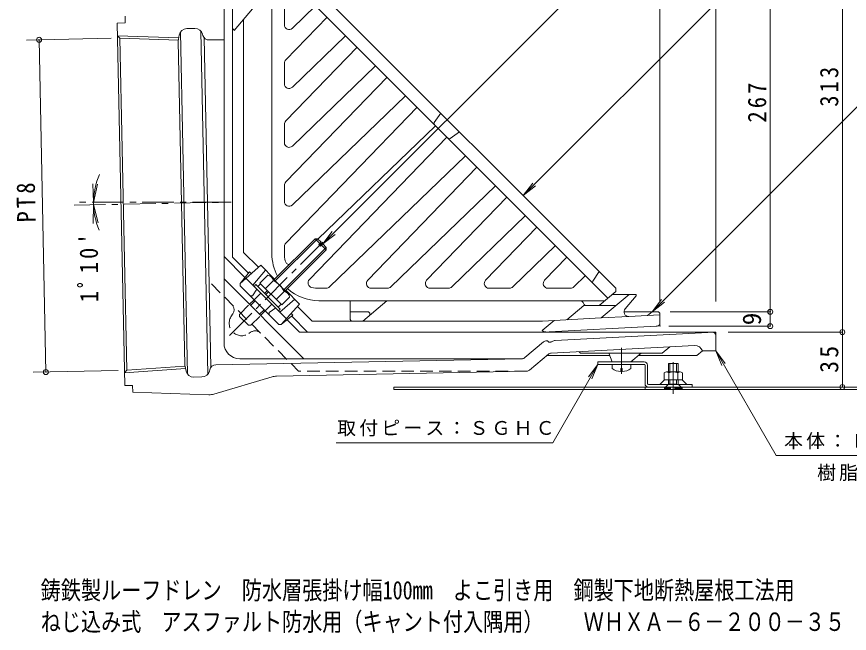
# Model space of a CAD drawing. Units: millimetres at full size, sheet at 1:4. Extents: x -535 to 525, y -549 to 542.
# Drawn here: x -361 to 169, y -549 to -157 of the extents above; entities that cross this region are included whole.
import ezdxf
from ezdxf.enums import TextEntityAlignment as Align

# ---------------------------------------------------------------- set-up
doc = ezdxf.new("R2010")
doc.units = ezdxf.units.MM
doc.header["$LTSCALE"] = 4
doc.header["$PDMODE"] = 32
doc.header["$PDSIZE"] = 3.2
for name, pattern in [('CHAIN1', [8, 5, -1, 1, -1]), ('DASHED1', [1.8, 1.2, -0.6]), ('DASHED2', [3, 2, -1]), ('DOUBLE_CHAIN2', [12.8, 9, -1, 0.6, -0.6, 0.6, -1])]:
    doc.linetypes.add(name, pattern=pattern)
for name, color, linetype, lineweight in [('0-0_通り芯', 4, 'Continuous', 9), ('0-1_躯体', 6, 'Continuous', 9), ('0-2_仕上', 3, 'Continuous', 9), ('0-4_その他', 7, 'Continuous', 9), ('0-5_寸法', 7, 'Continuous', 9), ('0-8', 2, 'Continuous', 9), ('0-A', 2, 'Continuous', 9), ('0-F', 7, 'CHAIN1', 9)]:
    doc.layers.add(name, color=color, linetype=linetype, lineweight=lineweight)
doc.layers.add('F-4_F-4ﾚｲﾔ', color=2, linetype='Continuous')
doc.styles.add('ＭＳ ゴシック', font='')
doc.styles.get('ＭＳ ゴシック').set_extended_font_data('MS Gothic')

msp = doc.modelspace()

# ---------------------------------------------------------------- linework, layer by layer
at = {"layer": '0-0_通り芯'}
for p, q in [((-229.106, -364.557), (-229.106, -151.626)), ((-292.112, -156.345), (-292.024, -160.677)), ((-297.023, -160.779), (-292.024, -160.677)), ((-297.023, -160.779), (-292.319, -391.731)), ((-247.652, -164.274), (-252.753, -164.378)), ((-296.856, -168.962), (-257.892, -170.18)), ((-296.856, -168.962), (-295.325, -170.488)), ((-257.563, -168.447), (-258.286, -172.26)), ((-256.766, -166.538), (-252.33, -384.338)), ((-243.775, -165.995), (-239.327, -384.351)), ((-242.746, -167.887), (-242.511, -168.701)), ((-295.325, -170.488), (-258.17, -171.649)), ((-241.688, -170.214), (-237.415, -380.05)), ((-238.587, -171.591), (-229.106, -171.398)), ((-229.106, -309.525), (-215.743, -322.888)), ((-229.106, -323.667), (-178.216, -374.557)), ((-188.851, -349.779), (-181.023, -357.608)), ((-181.023, -357.608), (82.894, -357.608)), ((-18.353, -362.914), (82.894, -357.608)), ((-37.611, -373.877), (-25.727, -363.905)), ((-21.549, -364.083), (-21.929, -364.103)), ((-19.094, -363.099), (-20.809, -363.898)), ((-20.864, -371.056), (70.415, -366.273)), ((-3.106, -370.124), (-2.106, -371.108)), ((49.894, -371.108), (54.675, -367.096)), ((75.394, -369.608), (71.819, -372.608)), ((75.394, -369.608), (83.894, -369.608)), ((-39.479, -374.579), (-234.371, -378.548)), ((-39.176, -374.557), (-219.106, -374.557)), ((-22.635, -371.754), (-34.629, -381.818)), ((-23.652, -372.608), (16.44, -372.608)), ((49.894, -371.108), (-2.106, -371.108)), ((15.894, -371.108), (17.894, -376.608)), ((36.449, -371.108), (29.894, -376.608)), ((34.661, -372.608), (71.819, -372.608)), ((-291.018, -381.961), (-253.941, -379.288)), ((-238.377, -382.419), (-238.175, -381.596)), ((17.894, -376.608), (29.894, -376.608)), ((-243.131, -386.228), (-248.232, -386.332)), ((-198.394, -386.171), (-235.561, -397.151)), ((-195.764, -385.763), (-36.496, -382.52)), ((-292.319, -391.731), (-287.32, -391.629)), ((-287.32, -391.629), (-287.231, -395.99)), ((-238.717, -397.556), (-287.231, -395.99))]:
    msp.add_line(p, q, dxfattribs=at)
at = {"layer": '0-0_通り芯', "linetype": 'CHAIN1'}
for p, q in [((-324.583, -276.864), (-224.543, -274.827)), ((-225.596, -359.733), (-165.135, -299.273)), ((23.894, -384.208), (23.894, -367.605))]:
    msp.add_line(p, q, dxfattribs=at)
at = {"layer": '0-0_通り芯', "linetype": 'DASHED2'}
for p, q in [((-237.106, -326.98), (-181.589, -382.498)), ((-223.624, -346.306), (-224.356, -347.352)), ((-212.169, -357.761), (-213.214, -358.494)), ((-36.194, -382.498), (-181.589, -382.498))]:
    msp.add_line(p, q, dxfattribs=at)
at = {"layer": '0-0_通り芯'}
for points in [[(-292.486, -383.548), (-291.018, -381.961), (-295.325, -170.487)], [(-253.204, -382.463), (-254.081, -378.681), (-258.286, -172.26)], [(82.894, -357.608), (83.894, -357.608), (83.894, -369.608)], [(-292.486, -383.548), (-292.403, -383.542), (-253.603, -380.744)]]:
    msp.add_lwpolyline(points, dxfattribs=at)
for centre, radius, start, end in [((-247.55, -169.273), 5, 16.09823, 91.16681), ((-252.651, -169.377), 5, 91.16681, 169.27815), ((-238.668, -167.592), 4, 196.09823, 271.16681), ((81.894, -359.663), 2, 0, 93), ((-219.106, -364.557), 10, 180, 270), ((-23.799, -366.203), 3, 90.0334, 130), ((-23.659, -364.193), 1, 33, 98.13945), ((-21.981, -363.104), 1, 213, 273), ((-21.654, -362.086), 2, 273, 295), ((-18.249, -364.911), 2, 93, 115), ((70.677, -371.266), 5, 19.36725, 93), ((-39.54, -371.579), 3, 271.16681, 310), ((-20.707, -374.052), 3, 93, 130), ((-234.29, -382.547), 4, 91.16681, 166.23539), ((-248.334, -381.333), 5, 193.05547, 271.16681), ((-243.233, -381.229), 5, 271.16681, 346.23539), ((-195.56, -395.761), 10, 91.16681, 106.45843), ((-36.558, -379.52), 3, 271.16681, 310), ((-238.394, -387.561), 10, 268.15142, 286.45843)]:
    msp.add_arc(centre, radius, start, end, dxfattribs=at)
at = {"layer": '0-0_通り芯', "linetype": 'DASHED2'}
for centre, radius, start, end in [((-227.72, -343.438), 5, 324.9998, 45), ((-217.803, -351.94), 8, 145.00031, 304.99994), ((-209.301, -361.857), 5, 45, 124.99977)]:
    msp.add_arc(centre, radius, start, end, dxfattribs=at)
at = {"layer": '0-1_躯体'}
for p, q in [((-223.644, -79.961), (-223.644, -309.878)), ((-216.643, -306.979), (-216.643, -158.424)), ((-222.942, -165.219), (-222.643, -165.574)), ((-216.643, -306.979), (-207.248, -316.374)), ((-223.644, -309.878), (-213.457, -320.065)), ((-205.753, -315.041), (-218.847, -326.721)), ((-205.753, -315.041), (-196.864, -323.93)), ((-212.824, -319.284), (-218.845, -326.719)), ((-212.824, -319.284), (-211.733, -320.375)), ((-202.696, -318.097), (-210.841, -327.656)), ((-218.847, -326.721), (-218.847, -328.135)), ((-218.847, -328.135), (-194.099, -352.884)), ((-215.084, -323.414), (-189.377, -349.12)), ((-189.793, -331.001), (-181.004, -339.79)), ((28.857, -333.703), (11.045, -348.649)), ((17.942, -333.703), (32.784, -333.703)), ((-184.061, -336.733), (-193.62, -344.878)), ((-148.822, -349.108), (-148.822, -337.677)), ((-125.412, -337.677), (-140.822, -350.608)), ((26.223, -342.801), (33.172, -334.519)), ((-181.004, -339.79), (-192.684, -352.884)), ((-182.338, -341.285), (-173.014, -350.608)), ((-0.142, -340.703), (-10.988, -349.804)), ((20.514, -340.703), (-0.142, -340.703)), ((-185.247, -346.86), (-192.682, -352.882)), ((-185.247, -346.86), (-186.338, -345.769)), ((-186.028, -347.493), (-175.914, -357.608)), ((-137.713, -344.677), (-148.822, -344.677)), ((-136.213, -346.74), (-136.213, -346.177)), ((11.045, -348.649), (-26.328, -350.608)), ((28.678, -347.725), (11.045, -348.649)), ((46.856, -344.703), (25.521, -344.703)), ((48.356, -346.694), (28.678, -347.725)), ((43.356, -344.703), (40.492, -347.107)), ((48.356, -346.196), (48.356, -352.702)), ((-192.684, -352.884), (-194.099, -352.884)), ((-173.014, -350.608), (-26.328, -350.608)), ((-26.644, -356.633), (-19.006, -350.224)), ((46.103, -353.821), (-26.145, -357.608)), ((47.852, -353.125), (48.356, -352.702)), ((-175.914, -357.608), (-26.145, -357.608)), ((-26.426, -356.816), (-26.644, -356.633))]:
    msp.add_line(p, q, dxfattribs=at)
at = {"layer": '0-1_躯体', "linetype": 'DOUBLE_CHAIN2'}
msp.add_line((46.081, -353.823), (48.953, -353.672), dxfattribs=at)
at = {"layer": '0-1_躯体'}
msp.add_lwpolyline([(-201.644, -124.02), (-201.644, -140.548), (-222.643, -165.574)], dxfattribs=at)
at = {"layer": '0-1_躯体', "linetype": 'DASHED2'}
for points in [[(-208.241, -330.256), (-211.069, -334.499), (-212.483, -334.499)], [(-196.22, -342.277), (-200.462, -345.106), (-200.463, -346.52)]]:
    msp.add_lwpolyline(points, dxfattribs=at)
at = {"layer": '0-1_躯体'}
for centre, radius, start, end in [((-220.643, -163.291), 3, 180, 220.00003), ((32.784, -334.203), 0.5, 319.99725, 90), ((19.786, -338.703), 2, 270, 309.99994), ((28.521, -344.729), 3, 139.99994, 273), ((-147.322, -349.108), 1.5, 180, 270), ((-137.713, -346.177), 1.5, 0, 90), ((46.856, -346.203), 1.5, 0, 90), ((45.924, -350.827), 3, 272.99916, 310.00003), ((-24.497, -354.517), 3, 229.99997, 273.00018)]:
    msp.add_arc(centre, radius, start, end, dxfattribs=at)
at = {"layer": '0-2_仕上'}
for p, q in [((-190.644, -118.677), (20.356, -329.677)), ((-198.644, -125.828), (-198.644, -307.677)), ((15.292, -335.927), (-196.893, -123.742)), ((-190.644, -147.523), (-190.644, -161.925)), ((-170.802, -149.832), (-185.56, -164.083)), ((-163.534, -157.101), (-189.802, -184.302)), ((-151.71, -168.924), (-185.56, -201.612)), ((-144.442, -176.193), (-189.802, -223.164)), ((-190.644, -186.386), (-190.644, -199.454)), ((-132.618, -188.016), (-185.56, -239.141)), ((-125.35, -195.285), (-189.802, -262.026)), ((-113.526, -207.108), (-185.56, -276.67)), ((-106.258, -214.376), (-189.802, -300.888)), ((-95.282, -224.2), (-91.154, -218.167)), ((-190.644, -225.248), (-190.644, -236.983)), ((-94.435, -226.2), (-169.418, -298.368)), ((-85.166, -234.315), (-79.133, -230.188)), ((-174.762, -324.176), (-87.166, -233.468)), ((-161.855, -328.835), (-75.343, -245.292)), ((-137.636, -324.593), (-68.074, -252.56)), ((-190.644, -264.11), (-190.644, -274.512)), ((-122.992, -328.835), (-56.251, -264.384)), ((-48.982, -271.652), (-100.107, -324.593)), ((-37.159, -283.476), (-84.13, -328.835)), ((-29.89, -290.744), (-62.578, -324.593)), ((-190.644, -302.972), (-190.644, -307.677)), ((-18.067, -302.568), (-45.268, -328.835)), ((-10.798, -309.836), (-25.05, -324.593)), ((1.025, -321.66), (-6.406, -328.835)), ((5.622, -325.103), (9.75, -319.071)), ((-163.939, -329.677), (-168.644, -329.677)), ((-125.076, -329.677), (-135.478, -329.677)), ((-86.214, -329.677), (-97.949, -329.677)), ((-47.352, -329.677), (-60.42, -329.677)), ((-8.49, -329.677), (-22.891, -329.677)), ((20.356, -331.677), (20.356, -329.677)), ((13.206, -337.677), (-168.644, -337.677))]:
    msp.add_line(p, q, dxfattribs=at)
msp.add_lwpolyline([(20.356, -331.677), (9.631, -340.677), (1.437, -340.677)], dxfattribs=at)
for centre, radius, start, end in [((-187.644, -161.925), 3, 180, 314.00029), ((-187.644, -186.386), 3, 135.99971, 180), ((-187.644, -199.454), 3, 180, 314.00029), ((-187.644, -225.248), 3, 135.99971, 180), ((-94.456, -224.764), 1, 145.62021, 225), ((-187.644, -236.983), 3, 180, 314.00029), ((-85.73, -233.49), 1, 225, 304.38058), ((-187.644, -264.11), 3, 135.99971, 180), ((-187.644, -274.512), 3, 180, 314.00029), ((-187.644, -302.972), 3, 135.99971, 180), ((-168.644, -307.677), 30, 180, 208.61565), ((-168.644, -307.677), 22, 180, 192.02945), ((-187.226, -311.637), 3, 192.02972, 263.74804), ((-172.604, -326.26), 3, 135.99997, 257.97021), ((-135.478, -326.677), 3, 135.99971, 270), ((-97.949, -326.677), 3, 135.99971, 270), ((-60.42, -326.677), 3, 135.99971, 270), ((-22.891, -326.677), 3, 135.99971, 270), ((6.448, -325.668), 1, 145.61942, 224.99799), ((-168.644, -307.677), 30, 227.93809, 270), ((-168.644, -307.677), 22, 257.97021, 270), ((-163.939, -326.677), 3, 270, 314.00029), ((-125.076, -326.677), 3, 270, 314.00029), ((-86.214, -326.677), 3, 270, 314.00029), ((-47.352, -326.677), 3, 270, 314.00029), ((-8.49, -326.677), 3, 270, 314.00029), ((-2.806, -340.677), 3, 19.47055, 90), ((1.437, -339.177), 1.5, 199.47055, 270), ((9.085, -339.177), 1.5, 270, 310.00003)]:
    msp.add_arc(centre, radius, start, end, dxfattribs=at)
at = {"layer": '0-4_その他'}
for p, q in [((83.894, 163.131), (83.894, -338.203)), ((48.356, 136.774), (48.356, -338.694)), ((164.481, -357.608), (164.481, -44.608)), ((118.595, -344.703), (118.595, -77.677)), ((-354.8, -171.622), (-300.825, -170.522)), ((-346.802, -171.459), (-342.492, -383.087)), ((-312.136, -275.197), (-312.66, -263.208)), ((-312.136, -275.197), (-309.539, -263.481)), ((-312.119, -276.453), (-312.398, -288.45)), ((-312.119, -276.453), (-309.284, -288.114)), ((118.798, -344.703), (54.856, -344.703)), ((118.595, -353.823), (118.595, -344.703)), ((118.798, -353.823), (54.081, -353.823)), ((164.866, -357.608), (91.894, -357.608)), ((164.481, -392.608), (164.481, -357.608)), ((-350.49, -383.25), (-296.515, -382.15))]:
    msp.add_line(p, q, dxfattribs=at)
msp.add_arc((-267.053, -275.19), 45.084, 156.63402, 202.7846, dxfattribs=at)
for p in [(-346.802, -171.459), (118.595, -344.703), (118.595, -353.823), (164.481, -357.608), (-342.492, -383.087), (164.481, -392.608)]:
    msp.add_point(p, dxfattribs=at)
at = {"layer": '0-5_寸法'}
for p, q in [((-166.294, -301.493), (255.357, 120.159)), ((-38.701, -270.62), (255.357, 23.439)), ((43.356, -344.703), (255.357, -132.702)), ((-38.701, -270.62), (-32.614, -262.686)), ((-38.701, -270.62), (-30.768, -264.532)), ((-166.294, -301.493), (-160.207, -293.559)), ((-166.294, -301.493), (-158.361, -295.405)), ((43.356, -344.703), (49.444, -336.77)), ((43.356, -344.703), (51.29, -338.616)), ((83.894, -369.608), (122.416, -436.33)), ((83.894, -369.608), (89.982, -377.541)), ((83.894, -369.608), (87.721, -378.847)), ((8.894, -378.208), (-19.889, -428.061)), ((8.894, -378.208), (2.806, -386.142)), ((8.894, -378.208), (5.067, -387.447)), ((-157.731, -428.061), (-19.889, -428.061)), ((122.416, -436.33), (242.437, -436.33))]:
    msp.add_line(p, q, dxfattribs=at)
at = {"layer": '0-8'}
for p, q in [((38.394, -376.608), (8.894, -376.608)), ((8.894, -378.208), (8.894, -376.608)), ((38.394, -378.208), (8.894, -378.208)), ((38.894, -378.708), (38.894, -390.508)), ((40.494, -390.508), (40.494, -378.708)), ((40.994, -391.007), (65.557, -391.007)), ((51.231, -388.008), (48.231, -391.008)), ((51.581, -388.008), (62.206, -388.008)), ((62.557, -388.008), (65.557, -391.008)), ((65.557, -391.008), (68.894, -391.008)), ((68.894, -391.008), (68.894, -392.608)), ((-121.106, -392.608), (238.894, -392.608)), ((-121.106, -392.608), (-121.106, -394.208)), ((238.894, -394.208), (-121.106, -394.208)), ((38.894, -392.608), (38.894, -394.208)), ((63.394, -394.208), (214.894, -394.208))]:
    msp.add_line(p, q, dxfattribs=at)
at = {"layer": '0-8', "linetype": 'CHAIN1'}
msp.add_line((56.894, -376.879), (56.894, -397.007), dxfattribs=at)
at = {"layer": '0-8'}
for centre, radius, start, end in [((38.394, -378.708), 2.1, 0, 90), ((38.394, -378.708), 0.5, 0, 90), ((40.994, -390.508), 2.1, 180, 270), ((40.994, -390.508), 0.5, 180, 270)]:
    msp.add_arc(centre, radius, start, end, dxfattribs=at)
at = {"layer": '0-A'}
for p, q in [((-196.452, -324.933), (-169.653, -298.134)), ((-168.062, -301.139), (-171.067, -298.134)), ((-167.355, -300.432), (-169.653, -298.134)), ((-168.769, -301.846), (-167.355, -300.432)), ((-167.708, -302.907), (-168.769, -301.846)), ((-167.708, -302.907), (-166.294, -301.493)), ((-163.996, -303.791), (-166.294, -301.493)), ((-190.795, -330.59), (-163.996, -303.791)), ((-190.088, -331.297), (-163.996, -305.205)), ((-163.996, -305.205), (-167.001, -302.2)), ((-163.996, -303.791), (-163.996, -305.205)), ((-201.187, -321.464), (-206.21, -326.489)), ((-198.819, -322.567), (-188.429, -332.956)), ((-209.958, -328.539), (-208.827, -327.408)), ((-193.27, -342.964), (-208.827, -327.408)), ((-207.554, -328.681), (-205.786, -326.913)), ((-192.351, -340.348), (-206.21, -326.489)), ((-197.716, -324.935), (-202.74, -329.959)), ((-203.223, -333.012), (-201.455, -331.244)), ((-202.516, -333.719), (-200.748, -331.951)), ((-190.797, -331.853), (-195.821, -336.878)), ((-212.853, -339.919), (-209.958, -337.024)), ((-212.146, -340.627), (-209.251, -337.731)), ((-187.327, -335.324), (-192.351, -340.348)), ((-206.489, -346.284), (-203.594, -343.388)), ((-205.782, -346.991), (-202.887, -344.096)), ((-194.543, -341.691), (-192.775, -339.923)), ((-194.402, -344.096), (-193.27, -342.964)), ((17.894, -380.808), (17.894, -378.208)), ((23.415, -380.808), (24.373, -380.808)), ((23.415, -382.797), (23.415, -380.808)), ((24.373, -382.797), (24.373, -380.808)), ((29.894, -380.808), (29.894, -378.208)), ((59.894, -377.689), (53.894, -377.689)), ((53.894, -383.008), (53.894, -377.689)), ((54.764, -383.008), (54.764, -377.689)), ((59.024, -383.008), (59.024, -377.689)), ((59.894, -383.008), (59.894, -377.689)), ((51.144, -383.498), (51.144, -388.008)), ((52.587, -383.008), (61.201, -383.008)), ((54.031, -383.498), (54.031, -388.008)), ((59.757, -383.498), (59.757, -388.008)), ((62.644, -383.498), (62.644, -388.008)), ((51.144, -388.008), (51.581, -388.008)), ((62.644, -388.008), (62.206, -388.008))]:
    msp.add_line(p, q, dxfattribs=at)
at = {"layer": '0-A', "linetype": 'DASHED2'}
for p, q in [((-209.958, -337.024), (-205.716, -332.782)), ((-219.124, -346.191), (-212.854, -339.919)), ((-202.887, -344.096), (-198.644, -339.853)), ((-212.053, -353.262), (-205.782, -346.991))]:
    msp.add_line(p, q, dxfattribs=at)
at = {"layer": '0-A', "linetype": 'DASHED1'}
for p, q in [((53.894, -390.739), (51.244, -393.389)), ((53.894, -388.008), (53.894, -390.739)), ((53.894, -390.739), (59.894, -390.739)), ((54.764, -390.739), (54.764, -388.008)), ((59.024, -390.739), (59.024, -388.008)), ((59.894, -388.008), (59.894, -390.739)), ((59.894, -390.739), (62.544, -393.389)), ((51.244, -393.689), (51.244, -393.389)), ((62.544, -393.689), (51.244, -393.689))]:
    msp.add_line(p, q, dxfattribs=at)
at = {"layer": '0-A'}
msp.add_lwpolyline([(-197.16, -324.226), (-171.067, -298.134), (-169.653, -298.134)], dxfattribs=at)
at = {"layer": '0-A', "linetype": 'DASHED2'}
msp.add_lwpolyline([(-219.151, -346.217), (-219.151, -347.631), (-213.494, -353.288), (-212.08, -353.288)], dxfattribs=at)
at = {"layer": '0-A', "linetype": 'DASHED1'}
msp.add_lwpolyline([(62.544, -393.689), (62.544, -393.389), (51.244, -393.389)], dxfattribs=at)
at = {"layer": '0-A'}
for centre, radius, start, end in [((-201.514, -325.262), 3.811, 4.92564, 85.07436), ((-203.397, -337.535), 13.822, 24.26926, 65.73074), ((-191.125, -335.651), 3.811, 4.92564, 85.07436), ((23.894, -372.808), 10, 233.13013, 267.25438), ((23.894, -372.808), 10, 272.74562, 306.86987), ((52.587, -385.375), 2.368, 52.44278, 127.55722), ((56.894, -391.606), 8.598, 70.548, 109.452), ((61.201, -385.375), 2.368, 52.44278, 127.55722)]:
    msp.add_arc(centre, radius, start, end, dxfattribs=at)
at = {"layer": '0-F'}
msp.add_line((-229.106, -274.919), (-324.623, -274.919), dxfattribs=at)

# ---------------------------------------------------------------- texts
at = {"layer": '0-4_その他', "color": 2, "style": 'ＭＳ ゴシック'}
msp.add_text('9', height=11.73, rotation=90, dxfattribs=at).set_placement((116.195, -353.263), align=Align.BOTTOM_LEFT)
at = {"layer": '0-4_その他', "color": 2, "char_height": 11.73, "attachment_point": 7, "style": 'ＭＳ ゴシック'}
for s, insert, rotation in [('\\T1.27;\\W0.9;313', (162.081, -214.108), 90), ('\\T1.27;\\W0.9;267', (116.195, -224.19), 90), ('\\T1.27;\\W0.9;PT8', (-348.835, -287.654), 91.167), ("\\T1.28;\\W0.9;1ﾟ10'", (-308.858, -338.593), 90.583), ('\\T1.27;\\W0.95;35', (162.081, -383.608), 90)]:
    msp.add_mtext(s, dxfattribs=dict(at, insert=insert, rotation=rotation))
at = {"layer": '0-5_寸法', "char_height": 8.798, "attachment_point": 7, "style": 'ＭＳ ゴシック'}
for s, insert in [('\\T1.17;取付ピース：ＳＧＨＣ', (-157.073, -424.067)), ('\\T1.17;本体：ＦＣ１５０', (127.427, -432.262)), ('\\T1.17;樹脂系塗装', (148.427, -452.509))]:
    msp.add_mtext(s, dxfattribs=dict(at, insert=insert))
at = {"layer": 'F-4_F-4ﾚｲﾔ', "style": 'ＭＳ ゴシック', "width": 0.8}
for s, p in [('鋳鉄製ルーフドレン\u3000防水層張掛け幅100mm\u3000よこ引き用\u3000鋼製下地断熱屋根工法用', (-345.753, -531.38)), ('ねじ込み式\u3000アスファルト防水用（キャント付入隅用）\u3000\u3000ＷＨＸＡ－６－２００－３５', (-345.735, -551.483))]:
    msp.add_text(s, height=11.73, dxfattribs=at).set_placement(p, align=Align.BOTTOM_LEFT)

doc.saveas('drawing.dxf')
